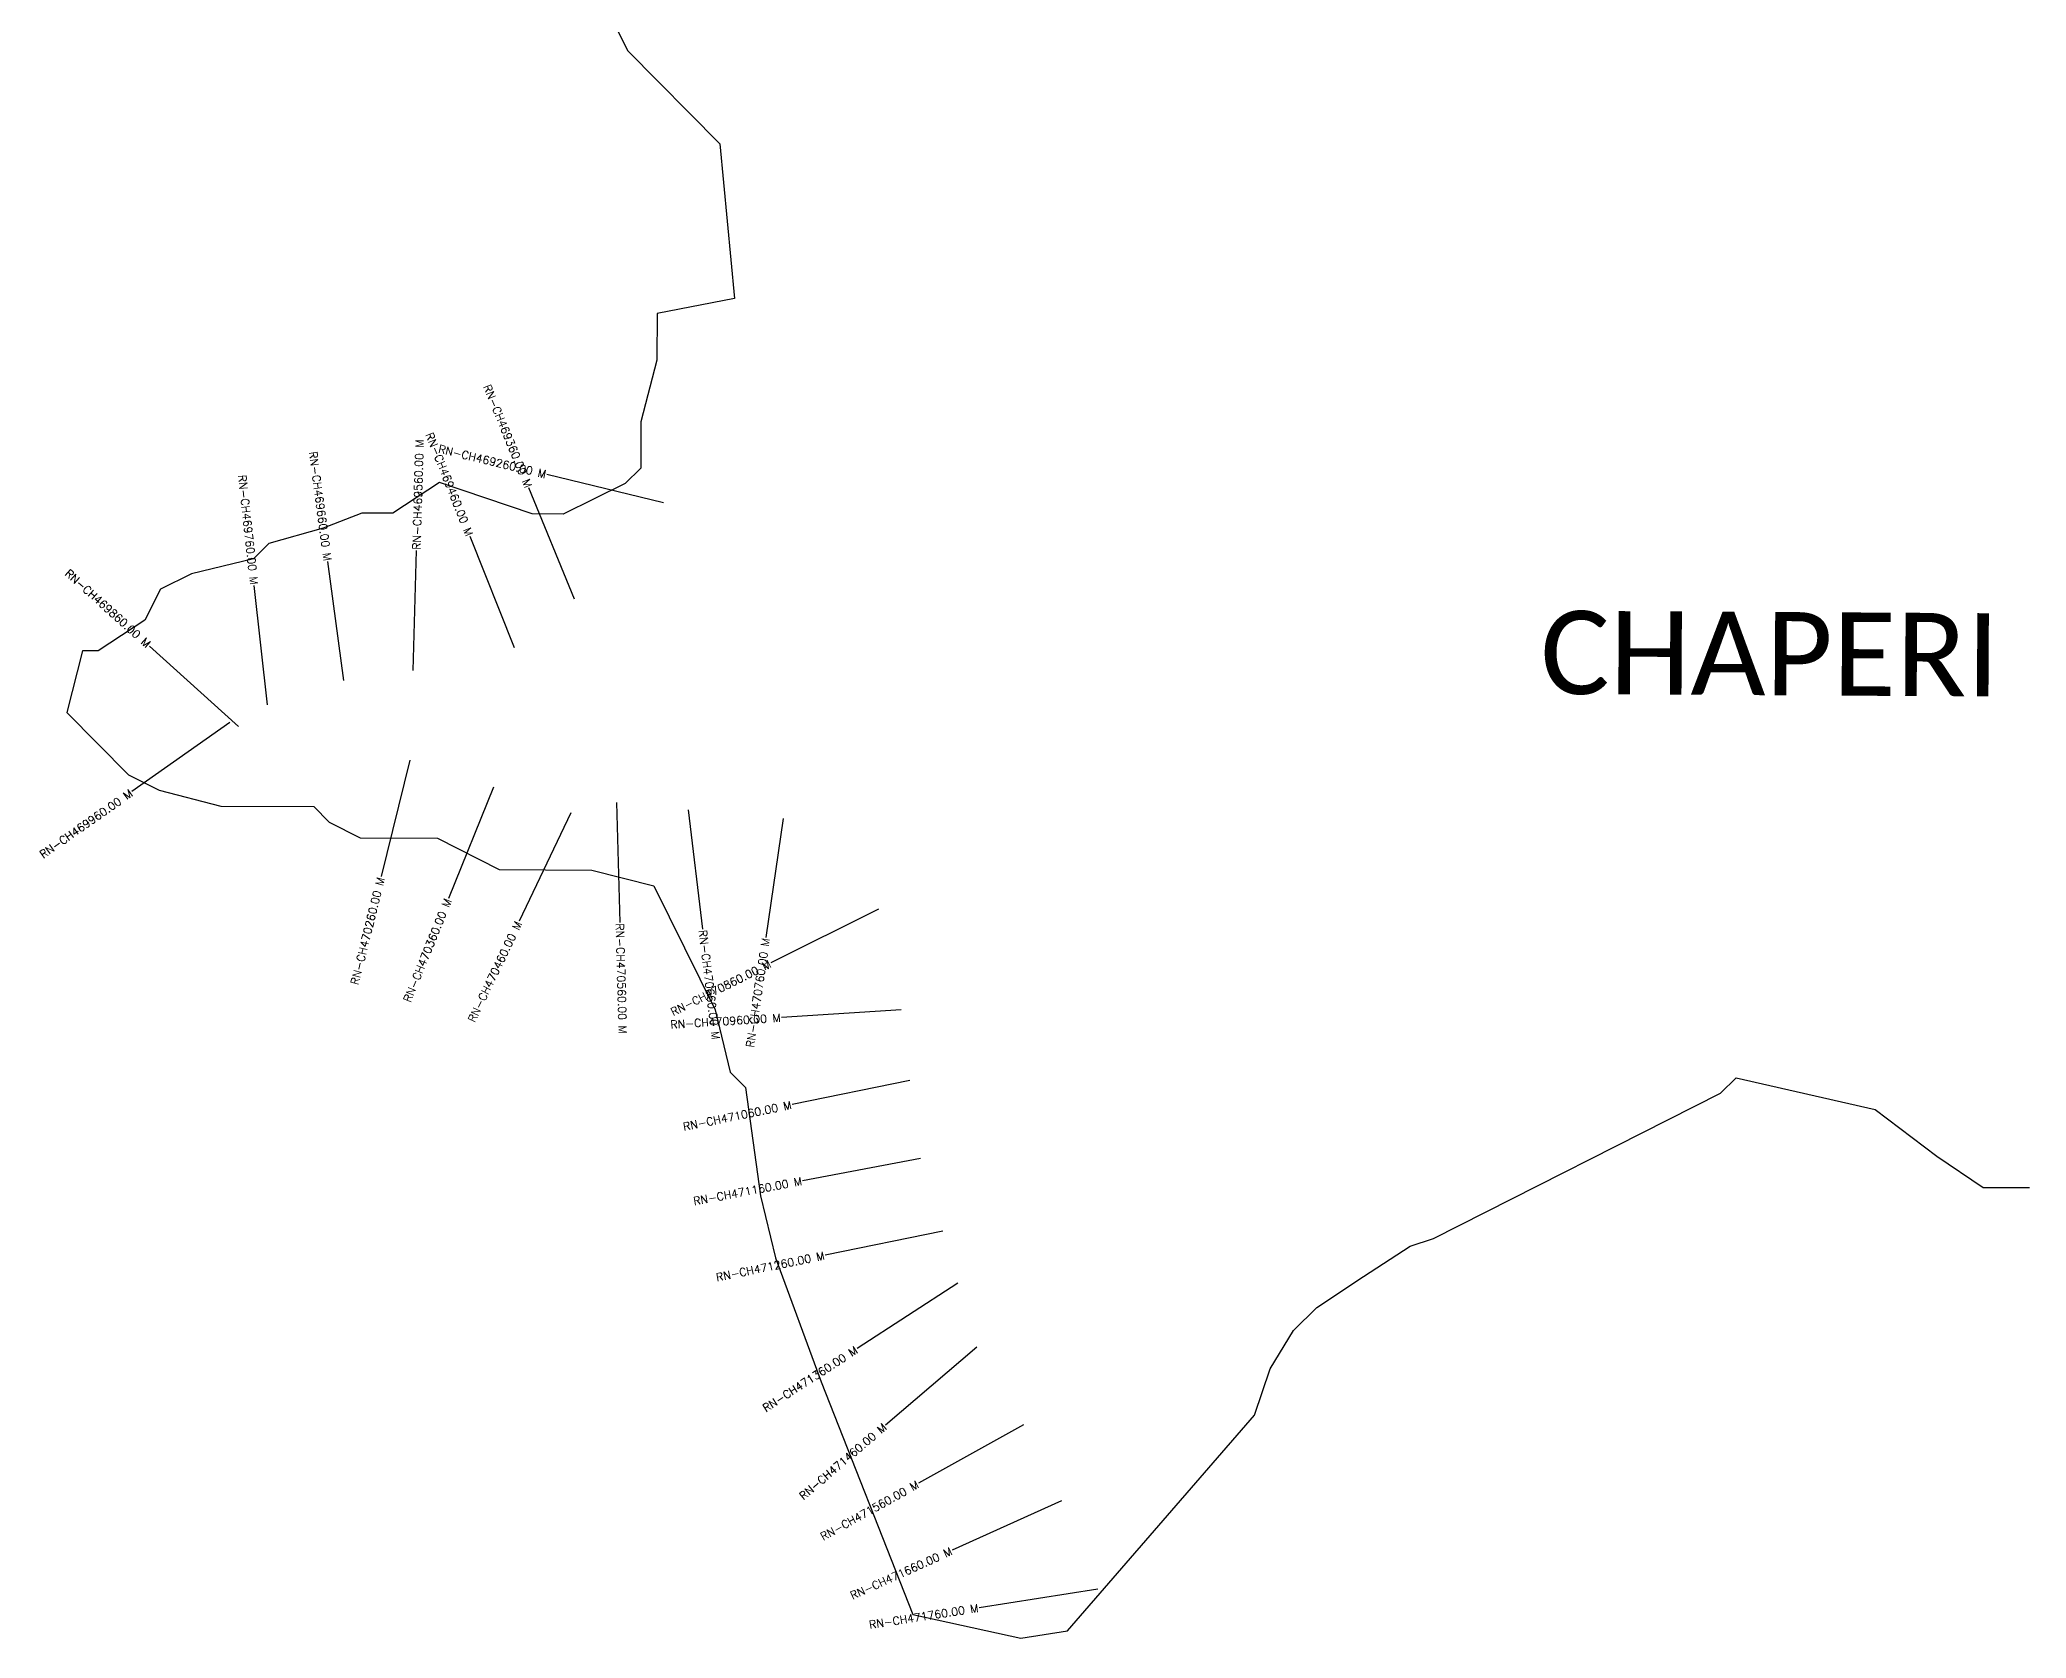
# Model space of a CAD drawing. Header units: metres. Extents: x 310954 to 315624, y 1906313 to 1910742.
# Drawn here: x 310954 to 313436, y 1906746 to 1908744 of the extents above; entities that cross this region are included whole.
import ezdxf
from ezdxf.enums import TextEntityAlignment as Align

# ---------------------------------------------------------------- set-up
doc = ezdxf.new("R2010")
doc.units = ezdxf.units.M
for name, color, linetype in [('CS', 134, 'Continuous'), ('CSMark', 6, 'Continuous'), ('VILLAGE BOUNDRY', 10, 'Continuous'), ('VILLAGE NAME', 250, 'Continuous')]:
    doc.layers.add(name, color=color, linetype=linetype)
doc.styles.get("Standard").update_dxf_attribs({"font": 'simplex.shx'})

msp = doc.modelspace()

# ---------------------------------------------------------------- linework, layer by layer
at = {"layer": 'CS'}
for p, q in [((311621.6, 1908044.7), (311564.8, 1908183.5)), ((311733, 1908165), (311587.1, 1908200.2)), ((311546.6, 1907983.6), (311491.3, 1908123)), ((311333.6, 1907942.8), (311313.5, 1908091.5)), ((311420, 1907955.3), (311424.3, 1908105.2)), ((311238, 1907912.6), (311221.6, 1908061.7)), ((311202.1, 1907885.4), (311090.7, 1907985.9)), ((311191.3, 1907890.3), (311068.7, 1907803.9)), ((311416.2, 1907843.3), (311380.1, 1907697.7)), ((311520.4, 1907809.6), (311464.2, 1907670.5)), ((311674.1, 1907790.3), (311678.2, 1907640.3)), ((311617.1, 1907777.4), (311552.5, 1907642.1)), ((311763.6, 1907781), (311781.8, 1907632.1)), ((311882.6, 1907770.2), (311861, 1907621.8)), ((312001.4, 1907657), (311867.2, 1907589.9)), ((312030, 1907531.2), (311880.3, 1907521.6)), ((312040.6, 1907443), (311893.7, 1907412.8)), ((312054.2, 1907345.4), (311906.8, 1907317.6)), ((312081.8, 1907254.6), (311934.9, 1907224.5)), ((312100.8, 1907189.5), (311974.9, 1907107.8)), ((312124.3, 1907109.7), (312010.3, 1907012.2)), ((312182.6, 1907012.4), (312051.6, 1906939.4)), ((312230.2, 1906917.7), (312093.6, 1906855.7)), ((312275.5, 1906806.9), (312127.3, 1906783.8))]:
    msp.add_line(p, q, dxfattribs=at)
at = {"layer": 'VILLAGE BOUNDRY'}
msp.add_lwpolyline([(311669, 1908769.1), (311688.1, 1908730.4), (311803.5, 1908613.7), (311821.7, 1908420.2), (311724.9, 1908401.4), (311724.6, 1908343.4), (311704.8, 1908266.2), (311704.5, 1908208.2), (311685.1, 1908189), (311607.5, 1908150.8), (311568.8, 1908151), (311453, 1908190.3), (311394.8, 1908152), (311356.1, 1908152.2), (311307.7, 1908133.1), (311239.9, 1908114.2), (311220.5, 1908094.9), (311143, 1908076), (311104.3, 1908056.9), (311084.7, 1908018.4), (311026.4, 1907980), (311007.1, 1907980.1), (310987.3, 1907902.9), (311064.3, 1907825.1), (311102.8, 1907805.6), (311180, 1907785.8), (311296, 1907785.2), (311315.3, 1907765.7), (311353.8, 1907746.1), (311450.5, 1907745.6), (311527.6, 1907706.5), (311643.6, 1907705.8), (311720.8, 1907686.1), (311797.3, 1907531), (311816.2, 1907453.5), (311835.4, 1907434), (311854, 1907298.6), (311872.9, 1907221.1), (311930, 1907066.1), (312044.4, 1906775.4), (312179.6, 1906745.7), (312237.6, 1906755), (312471.2, 1907024.4), (312490.9, 1907082.3), (312520.1, 1907130.5), (312549.3, 1907159.3), (312607.5, 1907197.7), (312665.7, 1907236), (312694.8, 1907245.5), (313053.5, 1907427.2), (313073, 1907446.4), (313246.8, 1907406.8), (313323.8, 1907348.3), (313381.6, 1907309.3), (313439.6, 1907309)], dxfattribs=at)

# ---------------------------------------------------------------- texts
at = {"layer": 'CSMark'}
for s, rotation, p in [('RN-CH469360.00 M', 292.2732, (311564.4, 1908184.5)), ('RN-CH469460.00 M', 291.6198, (311490.9, 1908123.9)), ('RN-CH469260.00 M', 346.4428, (311586.2, 1908200.4)), ('RN-CH469660.00 M', 277.7211, (311313.4, 1908092.4)), ('RN-CH469760.00 M', 276.2582, (311221.5, 1908062.7)), ('RN-CH469860.00 M', 317.9434, (311090, 1907986.6)), ('RN-CH469960.00 M', 35.1522, (311067.9, 1907803.4)), ('RN-CH470260.00 M', 76.0853, (311379.9, 1907696.7)), ('RN-CH470360.00 M', 68.0097, (311463.9, 1907669.6)), ('RN-CH470460.00 M', 64.4721, (311552, 1907641.2)), ('RN-CH470760.00 M', 81.706, (311860.8, 1907620.8)), ('RN-CH470860.00 M', 26.5858, (311866.3, 1907589.4)), ('RN-CH470960.00 M', 3.6864, (311879.3, 1907521.5)), ('RN-CH471060.00 M', 11.5861, (311892.7, 1907412.6)), ('RN-CH471160.00 M', 10.6902, (311905.9, 1907317.4)), ('RN-CH471260.00 M', 11.5913, (311933.9, 1907224.3)), ('RN-CH471360.00 M', 32.9832, (311974.1, 1907107.3)), ('RN-CH471460.00 M', 40.5316, (312009.5, 1907011.5)), ('RN-CH471560.00 M', 29.136, (312050.7, 1906938.9)), ('RN-CH471660.00 M', 24.3997, (312092.7, 1906855.3)), ('RN-CH471760.00 M', 8.8553, (312126.3, 1906783.7))]:
    msp.add_text(s, height=10, rotation=rotation, dxfattribs=at).set_placement(p, align=Align.MIDDLE_RIGHT)
for s, rotation, p in [('RN-CH469560.00 M', 88.3652, (311424.3, 1908106.2)), ('RN-CH470560.00 M', 271.576, (311678.3, 1907639.3)), ('RN-CH470660.00 M', 276.9488, (311781.9, 1907631.1))]:
    msp.add_text(s, height=10, rotation=rotation, dxfattribs=at).set_placement(p, align=Align.MIDDLE_LEFT)
at = {"layer": 'VILLAGE NAME', "insert": (312829, 1908030.1), "char_height": 104.042, "attachment_point": 1, "rotation": 359.6762}
msp.add_mtext_dynamic_manual_height_columns('{\\fCalibri|b0|i0|c0|p34;CHAPERI}', width=774.048, gutter_width=520.2, heights=[0], dxfattribs=at)

doc.saveas('drawing.dxf')
